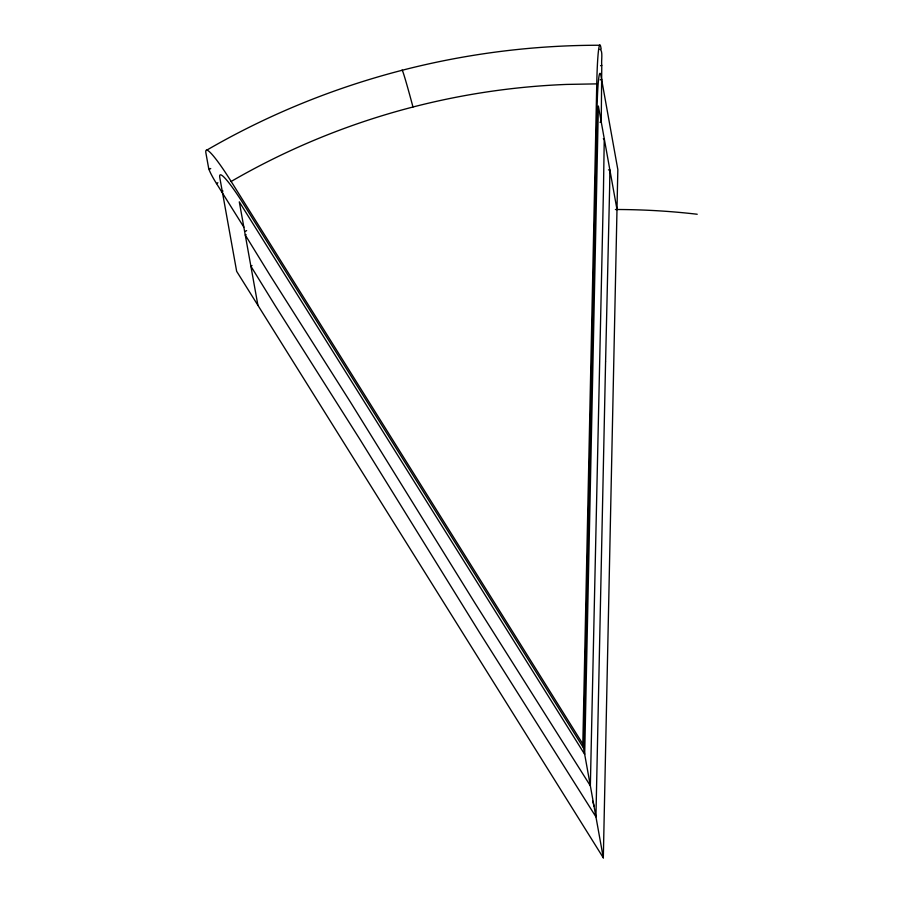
<?xml version="1.0" encoding="UTF-8"?>
<svg xmlns="http://www.w3.org/2000/svg" width="903" height="903" viewBox="0 0 903 903"><rect width="100%" height="100%" fill="white"/><g stroke="black" fill="none" stroke-linecap="round" stroke-linejoin="round"><path stroke-width="1.35" d="M601.782 65.321C601.037 60.93 603.294 50.557 599.885 49.225M603.317 857.85L617.833 169.583L601.014 76.066A53.74 3.127 -89.9 0 0 596.985 110.911L583.541 747.977L244.16 205.083A53.74 5.903 59.9 0 0 219.824 177.801L236.654 271.318L603.317 857.85L582.83 744.004L596.759 83.877A55.681 3.24 -89.9 0 1 600.924 47.757L601.15 49.033M605.586 361.618L595.935 816.843L479.38 632.281L359.586 438.847L275.234 305.722L250.876 266.193L252.005 265.527M605.597 361.482L609.627 187.88L609.864 169.888L608.475 169.877M246.067 234.566L245.266 235.04L269.783 274.896L350.42 402.072L474.989 603.148L590.348 785.791L603.475 189.009L604.254 138.69L603.328 138.678M206.81 150.124C325.475 81.214 462.573 45.094 599.727 45.252M599.976 122.277L601.24 121.973L601.782 65.468L600.529 65.693M600.145 79.859L601.635 79.543M596.759 83.877L566.7 84.419A692.657 658.761 -10.2 0 0 412.976 107.005A692.849 658.942 -10.2 0 0 231.157 181.458A55.681 6.118 59.9 0 0 205.94 153.183L208.627 168.116M231.157 181.447L582.83 744.004M243.855 227.161L216.088 182.869A12.992 1.445 59.8 0 1 208.604 168.082M592.707 801.13L594.005 806.108M616.997 209.507L598.373 106.012L584.692 754.355L239.295 201.843L257.919 305.338M615.406 209.507A680.591 647.282 -10.2 0 1 697.218 214.248M402.049 70.524A55.681 1.354 75.5 0 1 412.976 107.005M245.244 231.394A162.382 76.191 -32.9 0 1 246.654 230.592M216.494 183.602A161.344 80.931 -33.3 0 1 217.883 182.733M221.856 191.718A160.339 78.787 -32.8 0 1 222.996 191.03M209.327 169.38A176.593 87.828 -32.4 0 1 210.738 168.511"/></g></svg>
